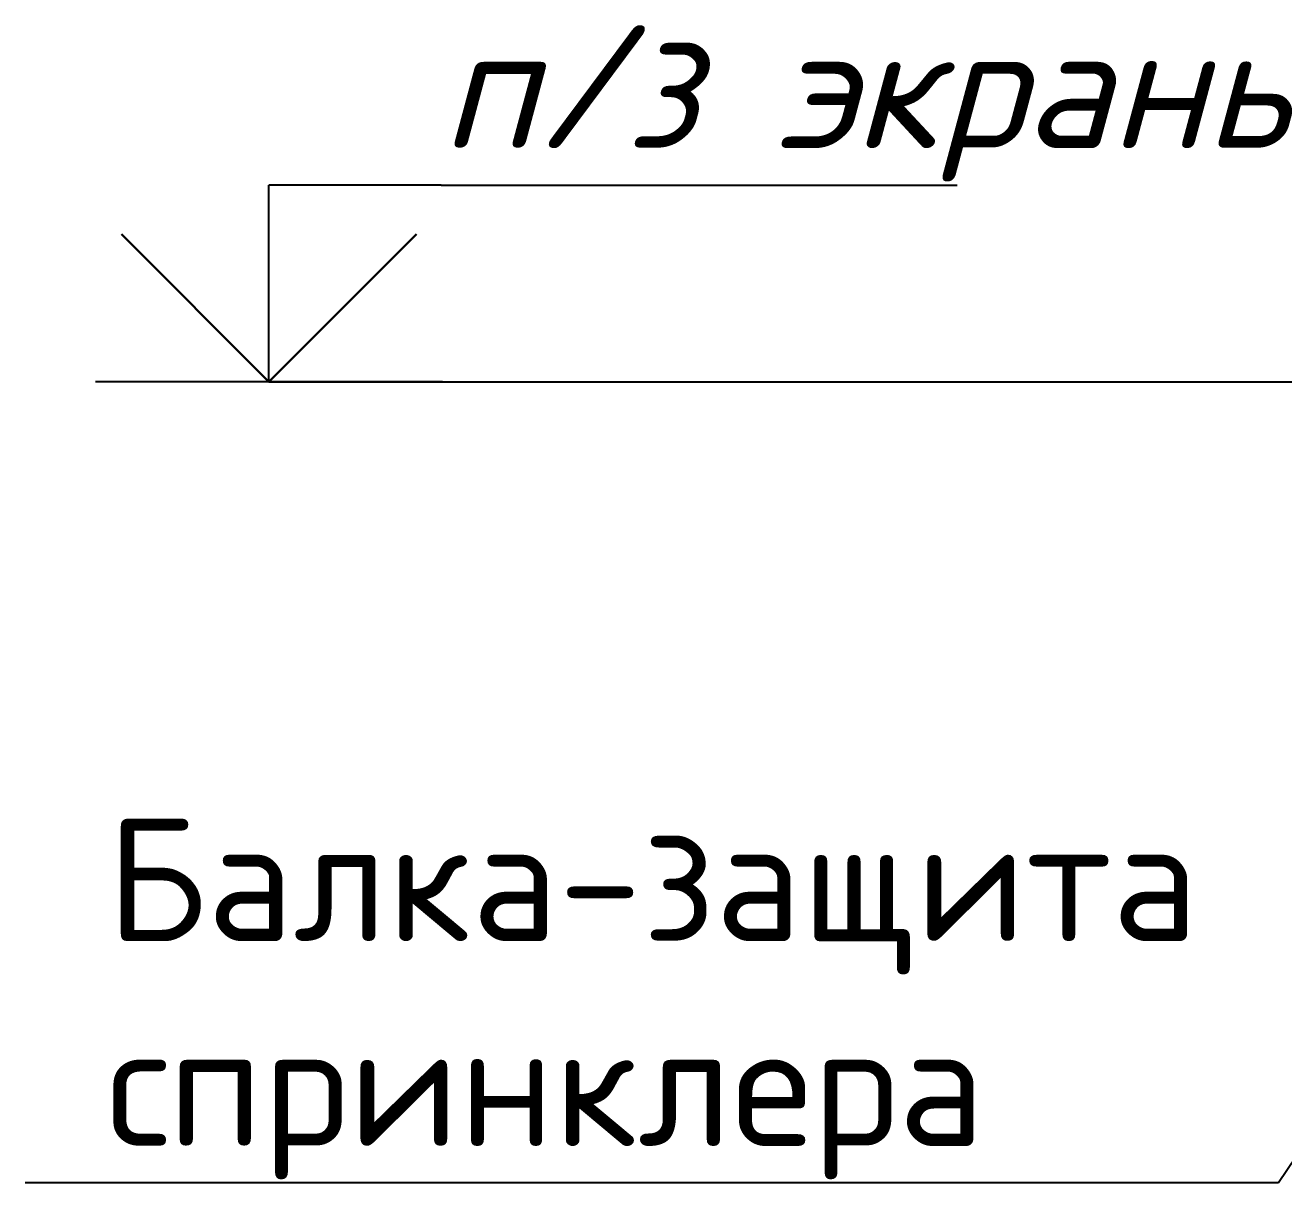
# Model space of a CAD drawing. Header units: millimetres. Extents: x 2140 to 223837, y 2113 to 170313.
# Drawn here: x 174961 to 176497, y 112611 to 114026 of the extents above; entities that cross this region are included whole.
import ezdxf
from ezdxf import colors
from ezdxf.entities.mleader import LeaderData, LeaderLine
from ezdxf.enums import TextEntityAlignment as Align
from ezdxf.math import Vec2, Vec3

# ---------------------------------------------------------------- set-up
doc = ezdxf.new("R2010")
doc.units = ezdxf.units.MM
doc.layers.add('Аннотации', color=7, linetype='Continuous')
doc.styles.add('HILTI', font='isocpeui.ttf')
doc.styles.get("Standard").update_dxf_attribs({"font": 'isocpeur.ttf'})

# ---------------------------------------------------------------- blocks, each defined once
blk = doc.blocks.new('*U756')
at = {"color": 0, "linetype": 'Continuous', "lineweight": -2}
for p, q in [((0, 0), (0, 4)), ((3.5, 4), (0, 4)), ((3.5, 4), (14, 4)), ((3.529, 0), (-3.529, 0))]:
    blk.add_line(p, q, dxfattribs=at)
at = {"color": 0, "linetype": 'Continuous', "lineweight": 30}
for p, q in [((-3, 3), (0, 0)), ((0, 0), (3, 3))]:
    blk.add_line(p, q, dxfattribs=at)
at = {"color": 0, "linetype": 'Continuous', "lineweight": -2, "style": 'HILTI'}
blk.add_attdef('ОТМЕТКА', (3.5, 4.75), '', height=2.5, dxfattribs=at)
blk.add_attdef('Комментарий', text='', height=2.5, dxfattribs=at).set_placement((3.5, 3.5), align=Align.TOP_LEFT)
blk = doc.blocks.new('*U1121')
at = {"color": 6}
blk.add_line((-1179, -217.5), (1390.7, -217.5), dxfattribs=at)
at = {"color": 6, "xscale": 60, "yscale": 60, "zscale": 60}
blk.add_blockref('*U756', (-1179, -217.5), dxfattribs=at).add_auto_attribs({'ОТМЕТКА': 'п/з экраны'})
blk = doc.blocks.new('*U1122')
at = {"color": 0, "linetype": 'ByBlock', "lineweight": -2, "transparency": 16777216}
blk.add_blockref('*U1121', (0, 0), dxfattribs=at)

msp = doc.modelspace()

# ---------------------------------------------------------------- block references
msp.add_blockref('*U1122', (176437.4, 113808.8))

# ---------------------------------------------------------------- leaders
at = {"layer": 'Аннотации', "color": 3}
ml = msp.add_multileader_mtext('Standard', dxfattribs=at)
ml.set_content('\\A1;Балка-защита \\Pспринклера', color=3)
ml.set_leader_properties()
ml.build(insert=Vec2(0, 0))
ml.multileader.update_dxf_attribs({"text_left_attachment_type": 5, "text_right_attachment_type": 5, "arrow_head_size": 150})
ctx = ml.context
ctx.base_point, ctx.char_height, ctx.arrow_head_size, ctx.landing_gap_size, ctx.plane_origin = Vec3(175010, 112613.8), 150, 150, 50, Vec3(173746, 113962.6)
ctx.left_attachment, ctx.right_attachment = 5, 5
notes = []
notes.append((ctx, [(1, (1, 1, 0), (176490.5, 112613.8), (-1, 0), 8, [(0, [(177076.1, 113482.3)], 0, [])])]))
ctx.mtext.insert, ctx.mtext.flow_direction = Vec3(175060, 113058.8), 5
for ctx, leaders in notes:
    for number, flags, end, landing, length, lines in leaders:
        leader = LeaderData()
        leader.index, (leader.has_last_leader_line, leader.has_dogleg_vector, leader.attachment_direction) = number, flags
        leader.last_leader_point, leader.dogleg_vector, leader.dogleg_length = Vec3(end), Vec3(landing), length
        for number, points, colour, breaks in lines:
            line = LeaderLine()
            line.index, line.vertices, line.color, line.breaks = number, Vec3.list(points), colors.encode_raw_color(colour), breaks
            leader.lines.append(line)
        ctx.leaders.append(leader)

doc.saveas('drawing.dxf')
